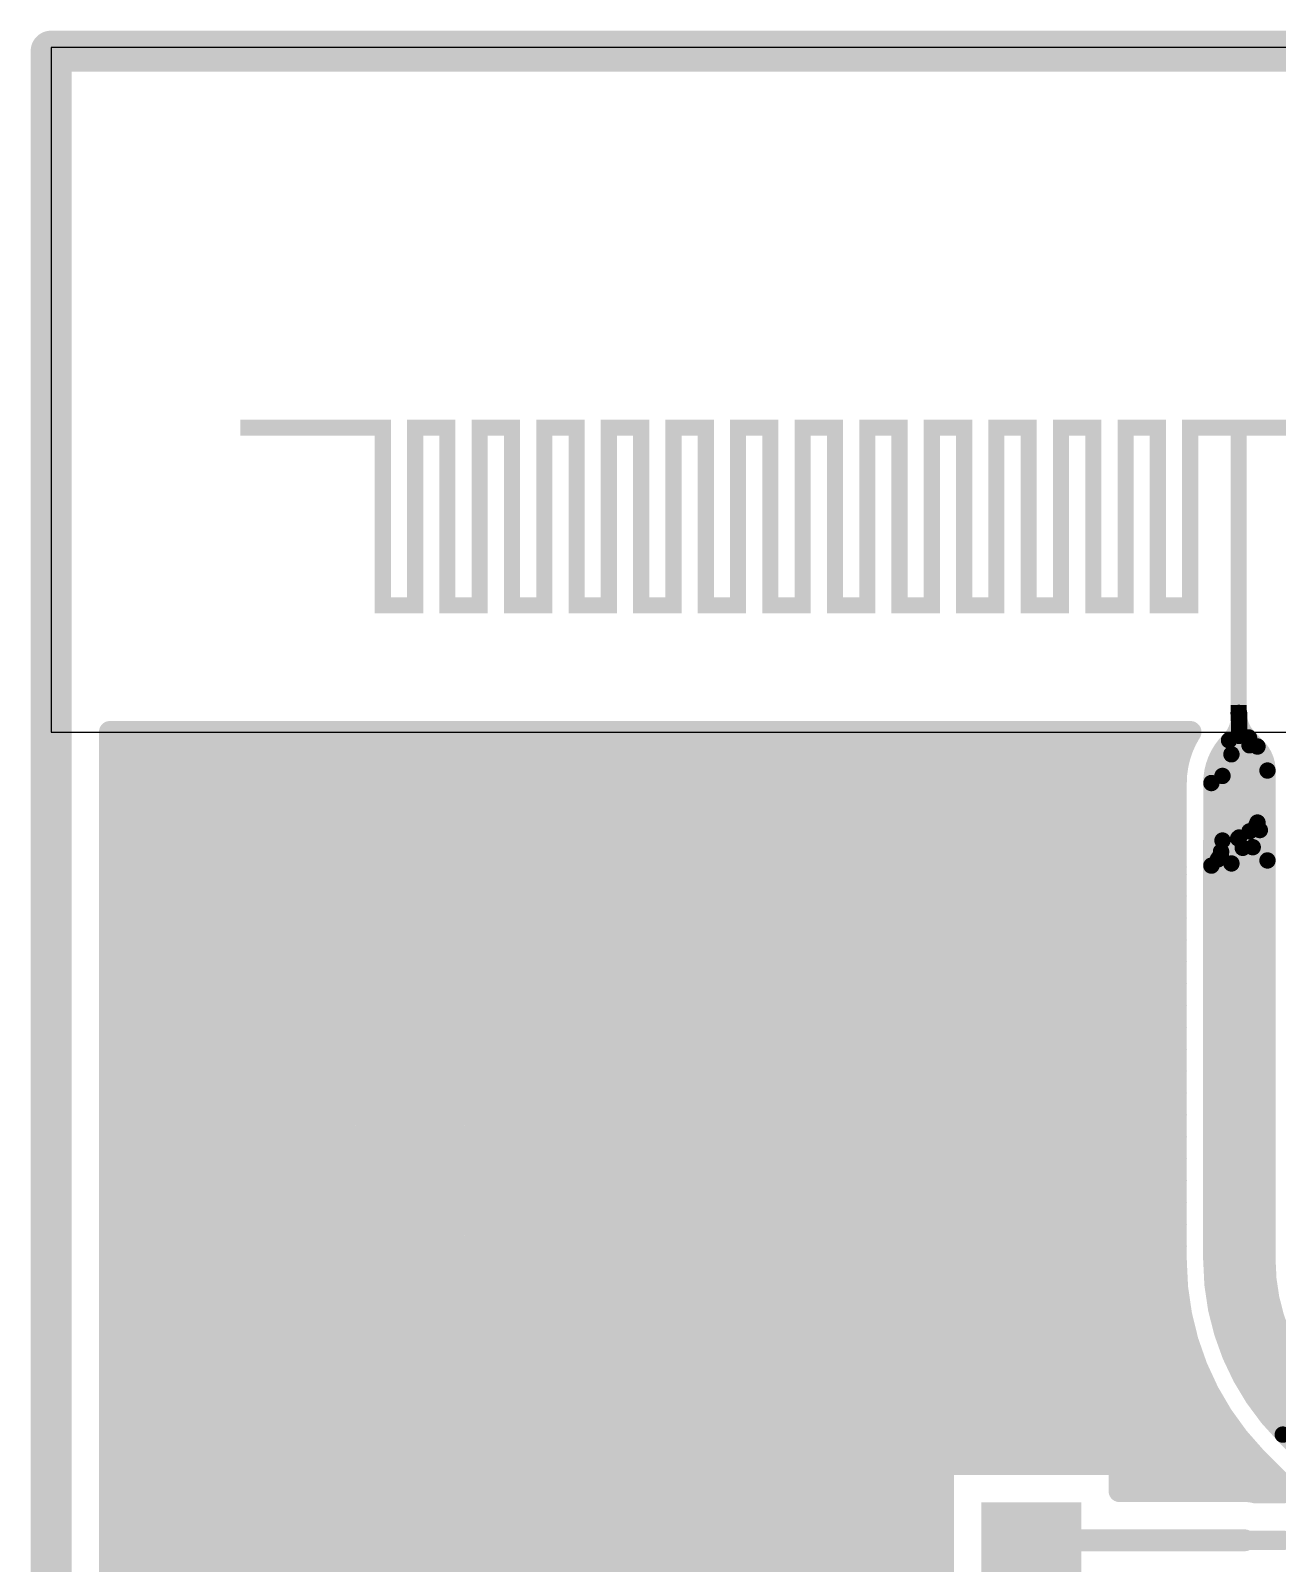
# Model space of a CAD drawing. Header units: inches. Extents: x 0 to 226, y 0 to 70.
# Drawn here: x 58.69 to 70.27, y 10.78 to 25.02 of the extents above; entities that cross this region are included whole.
import ezdxf

# ---------------------------------------------------------------- set-up
doc = ezdxf.new("R2010")
doc.units = ezdxf.units.IN
for name, color, linetype in [('Keep-Out Layer', 6, 'Continuous'), ('Multi-Layer', 9, 'Continuous'), ('Top Layer', 1, 'Continuous')]:
    doc.layers.add(name, color=color, linetype=linetype)

msp = doc.modelspace()

# ---------------------------------------------------------------- hatches: boundary and pattern name
at = {"layer": 'Top Layer'}
for points in [[(62.037, 21.408), (60.637, 21.408), (60.637, 21.258), (62.037, 21.258)], [(62.037, 21.408), (61.887, 21.408), (61.887, 19.608), (62.037, 19.608)], [(62.337, 21.408), (62.187, 21.408), (62.187, 19.608), (62.337, 19.608)], [(62.637, 21.408), (62.187, 21.408), (62.187, 21.258), (62.637, 21.258)], [(62.637, 21.408), (62.487, 21.408), (62.487, 19.608), (62.637, 19.608)], [(62.937, 21.408), (62.787, 21.408), (62.787, 19.608), (62.937, 19.608)], [(63.237, 21.408), (62.787, 21.408), (62.787, 21.258), (63.237, 21.258)], [(63.237, 21.408), (63.087, 21.408), (63.087, 19.608), (63.237, 19.608)], [(63.537, 21.408), (63.387, 21.408), (63.387, 19.608), (63.537, 19.608)], [(63.837, 21.408), (63.387, 21.408), (63.387, 21.258), (63.837, 21.258)], [(63.837, 21.408), (63.687, 21.408), (63.687, 19.608), (63.837, 19.608)], [(64.137, 21.408), (63.987, 21.408), (63.987, 19.608), (64.137, 19.608)], [(64.437, 21.408), (63.987, 21.408), (63.987, 21.258), (64.437, 21.258)], [(64.437, 21.408), (64.287, 21.408), (64.287, 19.608), (64.437, 19.608)], [(64.737, 21.408), (64.587, 21.408), (64.587, 19.608), (64.737, 19.608)], [(65.037, 21.408), (64.587, 21.408), (64.587, 21.258), (65.037, 21.258)], [(65.037, 21.408), (64.887, 21.408), (64.887, 19.608), (65.037, 19.608)], [(65.337, 21.408), (65.187, 21.408), (65.187, 19.608), (65.337, 19.608)], [(65.637, 21.408), (65.187, 21.408), (65.187, 21.258), (65.637, 21.258)], [(65.637, 21.408), (65.487, 21.408), (65.487, 19.608), (65.637, 19.608)], [(65.937, 21.408), (65.787, 21.408), (65.787, 19.608), (65.937, 19.608)], [(66.237, 21.408), (65.787, 21.408), (65.787, 21.258), (66.237, 21.258)], [(66.237, 21.408), (66.087, 21.408), (66.087, 19.608), (66.237, 19.608)], [(66.537, 21.408), (66.387, 21.408), (66.387, 19.608), (66.537, 19.608)], [(66.837, 21.408), (66.387, 21.408), (66.387, 21.258), (66.837, 21.258)], [(66.837, 21.408), (66.687, 21.408), (66.687, 19.608), (66.837, 19.608)], [(67.137, 21.408), (66.987, 21.408), (66.987, 19.608), (67.137, 19.608)], [(67.437, 21.408), (66.987, 21.408), (66.987, 21.258), (67.437, 21.258)], [(67.437, 21.408), (67.287, 21.408), (67.287, 19.608), (67.437, 19.608)], [(67.737, 21.408), (67.587, 21.408), (67.587, 19.608), (67.737, 19.608)], [(68.037, 21.408), (67.587, 21.408), (67.587, 21.258), (68.037, 21.258)], [(68.037, 21.408), (67.887, 21.408), (67.887, 19.608), (68.037, 19.608)], [(68.637, 21.408), (68.187, 21.408), (68.187, 21.258), (68.637, 21.258)], [(68.337, 21.408), (68.187, 21.408), (68.187, 19.608), (68.337, 19.608)], [(68.637, 21.408), (68.487, 21.408), (68.487, 19.608), (68.637, 19.608)], [(69.237, 21.408), (68.787, 21.408), (68.787, 21.258), (69.237, 21.258)], [(68.937, 21.408), (68.787, 21.408), (68.787, 19.608), (68.937, 19.608)], [(69.237, 21.408), (69.087, 21.408), (69.087, 19.608), (69.237, 19.608)], [(69.837, 21.408), (69.387, 21.408), (69.387, 21.258), (69.837, 21.258)], [(69.537, 21.408), (69.387, 21.408), (69.387, 19.608), (69.537, 19.608)], [(70.587, 21.258), (70.587, 21.408), (69.837, 21.408), (69.837, 21.258)], [(69.987, 21.408), (69.837, 21.408), (69.837, 18.608), (69.987, 18.608)], [(62.337, 19.758), (61.887, 19.758), (61.887, 19.608), (62.337, 19.608)], [(62.937, 19.758), (62.487, 19.758), (62.487, 19.608), (62.937, 19.608)], [(63.537, 19.758), (63.087, 19.758), (63.087, 19.608), (63.537, 19.608)], [(64.137, 19.758), (63.687, 19.758), (63.687, 19.608), (64.137, 19.608)], [(64.737, 19.758), (64.287, 19.758), (64.287, 19.608), (64.737, 19.608)], [(65.337, 19.758), (64.887, 19.758), (64.887, 19.608), (65.337, 19.608)], [(65.937, 19.758), (65.487, 19.758), (65.487, 19.608), (65.937, 19.608)], [(66.537, 19.758), (66.087, 19.758), (66.087, 19.608), (66.537, 19.608)], [(67.137, 19.758), (66.687, 19.758), (66.687, 19.608), (67.137, 19.608)], [(67.737, 19.758), (67.287, 19.758), (67.287, 19.608), (67.737, 19.608)], [(68.337, 19.758), (67.887, 19.758), (67.887, 19.608), (68.337, 19.608)], [(68.937, 19.758), (68.487, 19.758), (68.487, 19.608), (68.937, 19.608)], [(69.537, 19.758), (69.087, 19.758), (69.087, 19.608), (69.537, 19.608)]]:
    msp.add_hatch(color=1, dxfattribs=at).paths.add_polyline_path(points)

# ---------------------------------------------------------------- linework, layer by layer
at = {"layer": 'Keep-Out Layer'}
for points in [[(58.881, 0, 0.381, 0.381, 0), (58.881, 24.83, 0.381, 0.381, 0)], [(58.881, 24.83, 0.381, 0.381, 0), (78.322, 24.83, 0.381, 0.381, 0)]]:
    msp.add_lwpolyline(points, format="xyseb", dxfattribs=at)
msp.add_lwpolyline([(58.786, 24.83, 0.191, 0.191, 1), (58.976, 24.83, 0.191, 0.191, 1)], format="xyseb", close=True, dxfattribs=at)
msp.add_lwpolyline([(58.786, 24.83, 0.191, 0.191, 1), (58.976, 24.83, 0.191, 0.191, 1)], format="xyseb", close=True, dxfattribs=at)
at = {"layer": 'Multi-Layer'}
for p, q in [((78.322, 24.864), (58.881, 24.864)), ((58.881, 24.864), (58.881, 18.506)), ((58.881, 18.506), (78.322, 18.506))]:
    msp.add_line(p, q, dxfattribs=at)
at = {"layer": 'Top Layer'}
for points in [[(69.916, 18.637, 0.152, 0.152, -0.185547), (69.823, 18.429, 0.152, 0.152, 0)], [(69.916, 18.637, 0.152, 0.152, -0.035985), (69.912, 18.683, 0.152, 0.152, 0)], [(69.916, 18.653, 0.152, 0.152, -0.012889), (69.916, 18.637, 0.152, 0.152, 0)], [(69.916, 18.634, 0.152, 0.152, -0.002203), (69.916, 18.637, 0.152, 0.152, 0)], [(69.916, 18.653, 0.152, 0.152, 0), (69.916, 18.683, 0.152, 0.152, 0)], [(69.916, 18.634, 0.152, 0.152, 0), (69.916, 18.653, 0.152, 0.152, 0)], [(69.916, 18.47, 0.152, 0.152, 0), (69.916, 18.634, 0.152, 0.152, 0)], [(70.007, 18.455, 0.152, 0.152, -0.15951), (69.916, 18.634, 0.152, 0.152, 0)], [(59.427, 18.506, 0.203, 0.203, 0), (69.465, 18.506, 0.203, 0.203, 0)], [(59.427, 0.546, 0.203, 0.203, 0), (59.427, 18.506, 0.203, 0.203, 0)], [(59.574, 0.546, 0.203, 0.203, 0), (59.574, 18.506, 0.203, 0.203, 0)], [(59.778, 0.546, 0.203, 0.203, 0), (59.778, 18.506, 0.203, 0.203, 0)], [(59.981, 0.546, 0.203, 0.203, 0), (59.981, 18.506, 0.203, 0.203, 0)], [(60.184, 0.546, 0.203, 0.203, 0), (60.184, 18.506, 0.203, 0.203, 0)], [(60.387, 0.546, 0.203, 0.203, 0), (60.387, 18.506, 0.203, 0.203, 0)], [(60.59, 0.546, 0.203, 0.203, 0), (60.59, 18.506, 0.203, 0.203, 0)], [(60.794, 0.546, 0.203, 0.203, 0), (60.794, 18.506, 0.203, 0.203, 0)], [(60.997, 0.546, 0.203, 0.203, 0), (60.997, 18.506, 0.203, 0.203, 0)], [(61.2, 0.546, 0.203, 0.203, 0), (61.2, 18.506, 0.203, 0.203, 0)], [(61.403, 0.546, 0.203, 0.203, 0), (61.403, 18.506, 0.203, 0.203, 0)], [(61.606, 0.546, 0.203, 0.203, 0), (61.606, 18.506, 0.203, 0.203, 0)], [(61.81, 0.546, 0.203, 0.203, 0), (61.81, 18.506, 0.203, 0.203, 0)], [(62.013, 0.546, 0.203, 0.203, 0), (62.013, 18.506, 0.203, 0.203, 0)], [(62.216, 0.546, 0.203, 0.203, 0), (62.216, 18.506, 0.203, 0.203, 0)], [(62.419, 0.546, 0.203, 0.203, 0), (62.419, 18.506, 0.203, 0.203, 0)], [(62.622, 0.546, 0.203, 0.203, 0), (62.622, 18.506, 0.203, 0.203, 0)], [(62.826, 0.546, 0.203, 0.203, 0), (62.826, 18.506, 0.203, 0.203, 0)], [(63.029, 0.546, 0.203, 0.203, 0), (63.029, 18.506, 0.203, 0.203, 0)], [(63.232, 0.546, 0.203, 0.203, 0), (63.232, 18.506, 0.203, 0.203, 0)], [(63.435, 0.546, 0.203, 0.203, 0), (63.435, 18.506, 0.203, 0.203, 0)], [(63.638, 0.546, 0.203, 0.203, 0), (63.638, 18.506, 0.203, 0.203, 0)], [(63.842, 0.546, 0.203, 0.203, 0), (63.842, 18.506, 0.203, 0.203, 0)], [(64.045, 0.546, 0.203, 0.203, 0), (64.045, 18.506, 0.203, 0.203, 0)], [(64.248, 0.546, 0.203, 0.203, 0), (64.248, 18.506, 0.203, 0.203, 0)], [(64.451, 0.546, 0.203, 0.203, 0), (64.451, 18.506, 0.203, 0.203, 0)], [(64.654, 0.546, 0.203, 0.203, 0), (64.654, 18.506, 0.203, 0.203, 0)], [(64.858, 0.546, 0.203, 0.203, 0), (64.858, 18.506, 0.203, 0.203, 0)], [(65.061, 0.546, 0.203, 0.203, 0), (65.061, 18.506, 0.203, 0.203, 0)], [(65.264, 4.898, 0.203, 0.203, 0), (65.264, 18.506, 0.203, 0.203, 0)], [(65.467, 4.898, 0.203, 0.203, 0), (65.467, 18.506, 0.203, 0.203, 0)], [(65.67, 5.156, 0.203, 0.203, 0), (65.67, 18.506, 0.203, 0.203, 0)], [(65.874, 5.397, 0.203, 0.203, 0), (65.874, 18.506, 0.203, 0.203, 0)], [(66.077, 5.6, 0.203, 0.203, 0), (66.077, 18.506, 0.203, 0.203, 0)], [(66.28, 5.803, 0.203, 0.203, 0), (66.28, 18.506, 0.203, 0.203, 0)], [(66.483, 6.006, 0.203, 0.203, 0), (66.483, 18.506, 0.203, 0.203, 0)], [(66.686, 6.21, 0.203, 0.203, 0), (66.686, 18.506, 0.203, 0.203, 0)], [(66.89, 6.413, 0.203, 0.203, 0), (66.89, 18.506, 0.203, 0.203, 0)], [(67.093, 6.616, 0.203, 0.203, 0), (67.093, 18.506, 0.203, 0.203, 0)], [(67.296, 11.706, 0.203, 0.203, 0), (67.296, 18.506, 0.203, 0.203, 0)], [(67.499, 11.706, 0.203, 0.203, 0), (67.499, 18.506, 0.203, 0.203, 0)], [(67.702, 11.706, 0.203, 0.203, 0), (67.702, 18.506, 0.203, 0.203, 0)], [(67.906, 11.706, 0.203, 0.203, 0), (67.906, 18.506, 0.203, 0.203, 0)], [(68.109, 11.706, 0.203, 0.203, 0), (68.109, 18.506, 0.203, 0.203, 0)], [(68.312, 11.706, 0.203, 0.203, 0), (68.312, 18.506, 0.203, 0.203, 0)], [(68.515, 11.706, 0.203, 0.203, 0), (68.515, 18.506, 0.203, 0.203, 0)], [(68.718, 11.706, 0.203, 0.203, 0), (68.718, 18.506, 0.203, 0.203, 0)], [(68.922, 11.455, 0.203, 0.203, 0), (68.922, 18.506, 0.203, 0.203, 0)], [(69.125, 11.455, 0.203, 0.203, 0), (69.125, 18.506, 0.203, 0.203, 0)], [(69.328, 11.455, 0.203, 0.203, 0), (69.328, 18.506, 0.203, 0.203, 0)], [(69.329, 18.032, 0.203, 0.203, -0.141265), (69.465, 18.506, 0.203, 0.203, 0)], [(69.845, 18.299, 0.152, 0.152, -0.198912), (69.916, 18.47, 0.152, 0.152, 0)], [(69.916, 17.526, 0.152, 0.152, 0), (69.916, 18.47, 0.152, 0.152, 0)], [(70.007, 18.455, 0.152, 0.152, -0.005395), (70.009, 18.452, 0.152, 0.152, 0)], [(70.009, 18.452, 0.152, 0.152, 0), (70.087, 18.371, 0.152, 0.152, 0)], [(59.427, 18.404, 0.203, 0.203, 0), (69.41, 18.404, 0.203, 0.203, 0)], [(69.659, 18.032, 0.152, 0.152, -0.198912), (69.823, 18.429, 0.152, 0.152, 0)], [(69.762, 18.098, 0.152, 0.152, -0.198912), (69.845, 18.299, 0.152, 0.152, 0)], [(69.845, 17.285, 0.152, 0.152, 0), (69.845, 18.299, 0.152, 0.152, 0)], [(70.013, 17.583, 0.152, 0.152, 0), (70.013, 18.383, 0.152, 0.152, 0)], [(70.087, 18.371, 0.152, 0.152, 0), (70.087, 18.371, 0.152, 0.152, 0)], [(70.087, 17.665, 0.152, 0.152, 0), (70.087, 18.371, 0.152, 0.152, 0)], [(70.087, 18.371, 0.152, 0.152, -0.198906), (70.18, 18.148, 0.152, 0.152, 0)], [(59.427, 18.201, 0.203, 0.203, 0), (69.345, 18.201, 0.203, 0.203, 0)], [(70.18, 17.313, 0.152, 0.152, 0), (70.18, 18.148, 0.152, 0.152, 0)], [(59.427, 17.998, 0.203, 0.203, 0), (69.329, 17.998, 0.203, 0.203, 0)], [(69.329, 17.265, 0.203, 0.203, 0), (69.329, 18.032, 0.203, 0.203, 0)], [(69.659, 17.265, 0.152, 0.152, 0), (69.659, 18.032, 0.152, 0.152, 0)], [(69.762, 17.498, 0.152, 0.152, 0), (69.762, 18.098, 0.152, 0.152, 0)], [(59.427, 17.794, 0.203, 0.203, 0), (69.329, 17.794, 0.203, 0.203, 0)], [(69.919, 13.599, 0.673, 0.673, 0), (69.919, 17.501, 0.673, 0.673, 0)], [(59.427, 17.591, 0.203, 0.203, 0), (69.329, 17.591, 0.203, 0.203, 0)], [(70.013, 17.583, 0.152, 0.152, -0.198912), (69.95, 17.43, 0.152, 0.152, 0)], [(70.109, 17.595, 0.152, 0.152, -0.198912), (70.043, 17.436, 0.152, 0.152, 0)], [(70.087, 17.665, 0.152, 0.152, -0.198912), (70.077, 17.64, 0.152, 0.152, 0)], [(69.908, 17.518, 0.152, 0.152, 0), (69.916, 17.526, 0.152, 0.152, 0)], [(59.427, 17.388, 0.203, 0.203, 0), (69.329, 17.388, 0.203, 0.203, 0)], [(69.749, 17.396, 0.152, 0.152, -0.198912), (69.719, 17.323, 0.152, 0.152, 0)], [(59.427, 17.185, 0.203, 0.203, 0), (69.329, 17.185, 0.203, 0.203, 0)], [(69.329, 13.599, 0.203, 0.203, 0), (69.329, 17.251, 0.203, 0.203, 0)], [(59.427, 16.982, 0.203, 0.203, 0), (69.329, 16.982, 0.203, 0.203, 0)], [(59.427, 16.778, 0.203, 0.203, 0), (69.329, 16.778, 0.203, 0.203, 0)], [(59.427, 16.575, 0.203, 0.203, 0), (69.329, 16.575, 0.203, 0.203, 0)], [(59.427, 16.372, 0.203, 0.203, 0), (69.329, 16.372, 0.203, 0.203, 0)], [(59.427, 16.169, 0.203, 0.203, 0), (69.329, 16.169, 0.203, 0.203, 0)], [(59.427, 15.966, 0.203, 0.203, 0), (69.329, 15.966, 0.203, 0.203, 0)], [(59.427, 15.762, 0.203, 0.203, 0), (69.329, 15.762, 0.203, 0.203, 0)], [(59.427, 15.559, 0.203, 0.203, 0), (69.329, 15.559, 0.203, 0.203, 0)], [(59.427, 15.356, 0.203, 0.203, 0), (69.329, 15.356, 0.203, 0.203, 0)], [(59.427, 15.153, 0.203, 0.203, 0), (69.329, 15.153, 0.203, 0.203, 0)], [(59.427, 14.95, 0.203, 0.203, 0), (69.329, 14.95, 0.203, 0.203, 0)], [(59.427, 14.746, 0.203, 0.203, 0), (69.329, 14.746, 0.203, 0.203, 0)], [(59.427, 14.543, 0.203, 0.203, 0), (69.329, 14.543, 0.203, 0.203, 0)], [(59.427, 14.34, 0.203, 0.203, 0), (69.329, 14.34, 0.203, 0.203, 0)], [(59.427, 14.137, 0.203, 0.203, 0), (69.329, 14.137, 0.203, 0.203, 0)], [(59.427, 13.934, 0.203, 0.203, 0), (69.329, 13.934, 0.203, 0.203, 0)], [(59.427, 13.73, 0.203, 0.203, 0), (69.329, 13.73, 0.203, 0.203, 0)], [(70.52, 12.151, 0.673, 0.673, -0.198912), (69.919, 13.599, 0.673, 0.673, 0)], [(70.075, 11.761, 0.203, 0.203, -0.1951), (69.329, 13.599, 0.203, 0.203, 0)], [(59.427, 13.527, 0.203, 0.203, 0), (69.33, 13.527, 0.203, 0.203, 0)], [(59.427, 13.324, 0.203, 0.203, 0), (69.343, 13.324, 0.203, 0.203, 0)], [(59.427, 13.121, 0.203, 0.203, 0), (69.373, 13.121, 0.203, 0.203, 0)], [(59.427, 12.918, 0.203, 0.203, 0), (69.419, 12.918, 0.203, 0.203, 0)], [(59.427, 12.714, 0.203, 0.203, 0), (69.482, 12.714, 0.203, 0.203, 0)], [(69.531, 11.455, 0.203, 0.203, 0), (69.531, 12.586, 0.203, 0.203, 0)], [(59.427, 12.511, 0.203, 0.203, 0), (69.564, 12.511, 0.203, 0.203, 0)], [(59.427, 12.308, 0.203, 0.203, 0), (69.666, 12.308, 0.203, 0.203, 0)], [(69.734, 11.455, 0.203, 0.203, 0), (69.734, 12.194, 0.203, 0.203, 0)], [(59.427, 12.105, 0.203, 0.203, 0), (69.793, 12.105, 0.203, 0.203, 0)], [(59.427, 11.902, 0.203, 0.203, 0), (69.947, 11.902, 0.203, 0.203, 0)], [(69.938, 11.455, 0.203, 0.203, 0), (69.938, 11.913, 0.203, 0.203, 0)], [(70.322, 11.98, 0.152, 0.152, 0), (70.798, 11.504, 0.152, 0.152, 0)], [(70.088, 11.747, 0.203, 0.203, 0), (70.397, 11.438, 0.203, 0.203, 0)], [(59.427, 11.698, 0.203, 0.203, 0), (67.165, 11.698, 0.203, 0.203, 0)], [(67.165, 11.706, 0.203, 0.203, 0), (68.806, 11.706, 0.203, 0.203, 0)], [(67.165, 10.015, 0.203, 0.203, 0), (67.165, 11.706, 0.203, 0.203, 0)], [(68.806, 11.455, 0.203, 0.203, 0), (68.806, 11.706, 0.203, 0.203, 0)], [(68.806, 11.698, 0.203, 0.203, 0), (70.136, 11.698, 0.203, 0.203, 0)], [(70.141, 11.443, 0.203, 0.203, 0), (70.141, 11.694, 0.203, 0.203, 0)], [(59.427, 11.495, 0.203, 0.203, 0), (67.165, 11.495, 0.203, 0.203, 0)], [(68.806, 11.495, 0.203, 0.203, 0), (70.339, 11.495, 0.203, 0.203, 0)], [(68.806, 11.455, 0.203, 0.203, 0), (69.968, 11.455, 0.203, 0.203, 0)], [(69.968, 11.455, 0.203, 0.203, -0.056496), (70.07, 11.443, 0.203, 0.203, 0)], [(70.07, 11.443, 0.203, 0.203, 0), (70.328, 11.443, 0.203, 0.203, 0)], [(59.427, 11.292, 0.203, 0.203, 0), (67.165, 11.292, 0.203, 0.203, 0)], [(59.427, 11.089, 0.203, 0.203, 0), (67.165, 11.089, 0.203, 0.203, 0)], [(67.986, 8.94, 0.508, 0.508, 0), (67.986, 10.86, 0.508, 0.508, 0)], [(59.427, 10.886, 0.203, 0.203, 0), (67.165, 10.886, 0.203, 0.203, 0)], [(67.943, 10.965, 0.203, 0.203, 0), (67.975, 10.998, 0.203, 0.203, 0)], [(67.975, 10.998, 0.203, 0.203, 0), (69.968, 10.998, 0.203, 0.203, 0)], [(70.328, 10.998, 0.18, 0.18, 0), (69.608, 10.998, 0.18, 0.18, 0)], [(59.427, 10.682, 0.203, 0.203, 0), (67.165, 10.682, 0.203, 0.203, 0)]]:
    msp.add_lwpolyline(points, format="xyseb", dxfattribs=at)
for points in [[(69.874, 18.683, 0.0762, 0.0762, 1), (69.95, 18.683, 0.0762, 0.0762, 1)], [(69.877, 18.637, 0.0762, 0.0762, 1), (69.954, 18.637, 0.0762, 0.0762, 1)], [(69.877, 18.637, 0.0762, 0.0762, 1), (69.954, 18.637, 0.0762, 0.0762, 1)], [(69.877, 18.637, 0.0762, 0.0762, 1), (69.954, 18.637, 0.0762, 0.0762, 1)], [(69.877, 18.637, 0.0762, 0.0762, 1), (69.954, 18.637, 0.0762, 0.0762, 1)], [(69.878, 18.683, 0.0762, 0.0762, 1), (69.954, 18.683, 0.0762, 0.0762, 1)], [(69.878, 18.653, 0.0762, 0.0762, 1), (69.954, 18.653, 0.0762, 0.0762, 1)], [(69.878, 18.653, 0.0762, 0.0762, 1), (69.954, 18.653, 0.0762, 0.0762, 1)], [(69.878, 18.653, 0.0762, 0.0762, 1), (69.954, 18.653, 0.0762, 0.0762, 1)], [(69.878, 18.634, 0.0762, 0.0762, 1), (69.954, 18.634, 0.0762, 0.0762, 1)], [(69.878, 18.634, 0.0762, 0.0762, 1), (69.954, 18.634, 0.0762, 0.0762, 1)], [(69.878, 18.634, 0.0762, 0.0762, 1), (69.954, 18.634, 0.0762, 0.0762, 1)], [(69.878, 18.634, 0.0762, 0.0762, 1), (69.954, 18.634, 0.0762, 0.0762, 1)], [(59.376, 18.506, 0.102, 0.102, 1), (59.478, 18.506, 0.102, 0.102, 1)], [(59.376, 18.506, 0.102, 0.102, 1), (59.478, 18.506, 0.102, 0.102, 1)], [(59.563, 18.283, 0.305, 0.305, 1), (59.868, 18.283, 0.305, 0.305, 1)], [(59.524, 18.506, 0.102, 0.102, 1), (59.625, 18.506, 0.102, 0.102, 1)], [(59.727, 18.506, 0.102, 0.102, 1), (59.828, 18.506, 0.102, 0.102, 1)], [(59.93, 18.506, 0.102, 0.102, 1), (60.032, 18.506, 0.102, 0.102, 1)], [(60.133, 18.506, 0.102, 0.102, 1), (60.235, 18.506, 0.102, 0.102, 1)], [(60.414, 18.283, 0.305, 0.305, 1), (60.719, 18.283, 0.305, 0.305, 1)], [(60.336, 18.506, 0.102, 0.102, 1), (60.438, 18.506, 0.102, 0.102, 1)], [(60.54, 18.506, 0.102, 0.102, 1), (60.641, 18.506, 0.102, 0.102, 1)], [(60.743, 18.506, 0.102, 0.102, 1), (60.844, 18.506, 0.102, 0.102, 1)], [(60.946, 18.506, 0.102, 0.102, 1), (61.048, 18.506, 0.102, 0.102, 1)], [(61.149, 18.506, 0.102, 0.102, 1), (61.251, 18.506, 0.102, 0.102, 1)], [(61.265, 18.283, 0.305, 0.305, 1), (61.57, 18.283, 0.305, 0.305, 1)], [(61.352, 18.506, 0.102, 0.102, 1), (61.454, 18.506, 0.102, 0.102, 1)], [(61.556, 18.506, 0.102, 0.102, 1), (61.657, 18.506, 0.102, 0.102, 1)], [(61.759, 18.506, 0.102, 0.102, 1), (61.86, 18.506, 0.102, 0.102, 1)], [(61.962, 18.506, 0.102, 0.102, 1), (62.064, 18.506, 0.102, 0.102, 1)], [(62.116, 18.283, 0.305, 0.305, 1), (62.421, 18.283, 0.305, 0.305, 1)], [(62.165, 18.506, 0.102, 0.102, 1), (62.267, 18.506, 0.102, 0.102, 1)], [(62.368, 18.506, 0.102, 0.102, 1), (62.47, 18.506, 0.102, 0.102, 1)], [(62.572, 18.506, 0.102, 0.102, 1), (62.673, 18.506, 0.102, 0.102, 1)], [(62.775, 18.506, 0.102, 0.102, 1), (62.876, 18.506, 0.102, 0.102, 1)], [(62.953, 18.271, 0.305, 0.305, 1), (63.258, 18.271, 0.305, 0.305, 1)], [(62.978, 18.506, 0.102, 0.102, 1), (63.08, 18.506, 0.102, 0.102, 1)], [(63.181, 18.506, 0.102, 0.102, 1), (63.283, 18.506, 0.102, 0.102, 1)], [(63.384, 18.506, 0.102, 0.102, 1), (63.486, 18.506, 0.102, 0.102, 1)], [(63.588, 18.506, 0.102, 0.102, 1), (63.689, 18.506, 0.102, 0.102, 1)], [(63.804, 18.271, 0.305, 0.305, 1), (64.109, 18.271, 0.305, 0.305, 1)], [(63.791, 18.506, 0.102, 0.102, 1), (63.892, 18.506, 0.102, 0.102, 1)], [(63.994, 18.506, 0.102, 0.102, 1), (64.096, 18.506, 0.102, 0.102, 1)], [(64.197, 18.506, 0.102, 0.102, 1), (64.299, 18.506, 0.102, 0.102, 1)], [(64.4, 18.506, 0.102, 0.102, 1), (64.502, 18.506, 0.102, 0.102, 1)], [(64.655, 18.271, 0.305, 0.305, 1), (64.96, 18.271, 0.305, 0.305, 1)], [(64.604, 18.506, 0.102, 0.102, 1), (64.705, 18.506, 0.102, 0.102, 1)], [(64.807, 18.506, 0.102, 0.102, 1), (64.908, 18.506, 0.102, 0.102, 1)], [(65.01, 18.506, 0.102, 0.102, 1), (65.112, 18.506, 0.102, 0.102, 1)], [(65.213, 18.506, 0.102, 0.102, 1), (65.315, 18.506, 0.102, 0.102, 1)], [(65.506, 18.271, 0.305, 0.305, 1), (65.811, 18.271, 0.305, 0.305, 1)], [(65.416, 18.506, 0.102, 0.102, 1), (65.518, 18.506, 0.102, 0.102, 1)], [(65.62, 18.506, 0.102, 0.102, 1), (65.721, 18.506, 0.102, 0.102, 1)], [(65.823, 18.506, 0.102, 0.102, 1), (65.924, 18.506, 0.102, 0.102, 1)], [(66.026, 18.506, 0.102, 0.102, 1), (66.128, 18.506, 0.102, 0.102, 1)], [(66.229, 18.506, 0.102, 0.102, 1), (66.331, 18.506, 0.102, 0.102, 1)], [(66.357, 18.271, 0.305, 0.305, 1), (66.661, 18.271, 0.305, 0.305, 1)], [(66.432, 18.506, 0.102, 0.102, 1), (66.534, 18.506, 0.102, 0.102, 1)], [(66.636, 18.506, 0.102, 0.102, 1), (66.737, 18.506, 0.102, 0.102, 1)], [(66.839, 18.506, 0.102, 0.102, 1), (66.94, 18.506, 0.102, 0.102, 1)], [(67.042, 18.506, 0.102, 0.102, 1), (67.144, 18.506, 0.102, 0.102, 1)], [(67.208, 18.271, 0.305, 0.305, 1), (67.512, 18.271, 0.305, 0.305, 1)], [(67.245, 18.506, 0.102, 0.102, 1), (67.347, 18.506, 0.102, 0.102, 1)], [(67.448, 18.506, 0.102, 0.102, 1), (67.55, 18.506, 0.102, 0.102, 1)], [(67.652, 18.506, 0.102, 0.102, 1), (67.753, 18.506, 0.102, 0.102, 1)], [(67.855, 18.506, 0.102, 0.102, 1), (67.956, 18.506, 0.102, 0.102, 1)], [(68.059, 18.271, 0.305, 0.305, 1), (68.363, 18.271, 0.305, 0.305, 1)], [(68.058, 18.506, 0.102, 0.102, 1), (68.16, 18.506, 0.102, 0.102, 1)], [(68.261, 18.506, 0.102, 0.102, 1), (68.363, 18.506, 0.102, 0.102, 1)], [(68.464, 18.506, 0.102, 0.102, 1), (68.566, 18.506, 0.102, 0.102, 1)], [(68.668, 18.506, 0.102, 0.102, 1), (68.769, 18.506, 0.102, 0.102, 1)], [(68.895, 18.26, 0.305, 0.305, 1), (69.2, 18.26, 0.305, 0.305, 1)], [(68.871, 18.506, 0.102, 0.102, 1), (68.972, 18.506, 0.102, 0.102, 1)], [(69.074, 18.506, 0.102, 0.102, 1), (69.176, 18.506, 0.102, 0.102, 1)], [(69.277, 18.506, 0.102, 0.102, 1), (69.379, 18.506, 0.102, 0.102, 1)], [(69.415, 18.506, 0.102, 0.102, 1), (69.516, 18.506, 0.102, 0.102, 1)], [(69.415, 18.506, 0.102, 0.102, 1), (69.516, 18.506, 0.102, 0.102, 1)], [(69.878, 18.47, 0.0762, 0.0762, 1), (69.954, 18.47, 0.0762, 0.0762, 1)], [(69.878, 18.47, 0.0762, 0.0762, 1), (69.954, 18.47, 0.0762, 0.0762, 1)], [(69.878, 18.47, 0.0762, 0.0762, 1), (69.954, 18.47, 0.0762, 0.0762, 1)], [(69.969, 18.455, 0.0762, 0.0762, 1), (70.045, 18.455, 0.0762, 0.0762, 1)], [(69.969, 18.455, 0.0762, 0.0762, 1), (70.045, 18.455, 0.0762, 0.0762, 1)], [(69.971, 18.452, 0.0762, 0.0762, 1), (70.047, 18.452, 0.0762, 0.0762, 1)], [(69.971, 18.452, 0.0762, 0.0762, 1), (70.047, 18.452, 0.0762, 0.0762, 1)], [(59.376, 18.404, 0.102, 0.102, 1), (59.478, 18.404, 0.102, 0.102, 1)], [(69.359, 18.404, 0.102, 0.102, 1), (69.461, 18.404, 0.102, 0.102, 1)], [(69.785, 18.429, 0.0762, 0.0762, 1), (69.861, 18.429, 0.0762, 0.0762, 1)], [(69.785, 18.429, 0.0762, 0.0762, 1), (69.861, 18.429, 0.0762, 0.0762, 1)], [(69.807, 18.299, 0.0762, 0.0762, 1), (69.883, 18.299, 0.0762, 0.0762, 1)], [(69.807, 18.299, 0.0762, 0.0762, 1), (69.883, 18.299, 0.0762, 0.0762, 1)], [(69.807, 18.299, 0.0762, 0.0762, 1), (69.883, 18.299, 0.0762, 0.0762, 1)], [(69.975, 18.383, 0.0762, 0.0762, 1), (70.051, 18.383, 0.0762, 0.0762, 1)], [(70.049, 18.371, 0.0762, 0.0762, 1), (70.125, 18.371, 0.0762, 0.0762, 1)], [(70.049, 18.371, 0.0762, 0.0762, 1), (70.125, 18.371, 0.0762, 0.0762, 1)], [(70.049, 18.371, 0.0762, 0.0762, 1), (70.125, 18.371, 0.0762, 0.0762, 1)], [(70.049, 18.371, 0.0762, 0.0762, 1), (70.125, 18.371, 0.0762, 0.0762, 1)], [(70.049, 18.371, 0.0762, 0.0762, 1), (70.125, 18.371, 0.0762, 0.0762, 1)], [(59.376, 18.201, 0.102, 0.102, 1), (59.478, 18.201, 0.102, 0.102, 1)], [(69.294, 18.201, 0.102, 0.102, 1), (69.396, 18.201, 0.102, 0.102, 1)], [(70.142, 18.148, 0.0762, 0.0762, 1), (70.218, 18.148, 0.0762, 0.0762, 1)], [(70.142, 18.148, 0.0762, 0.0762, 1), (70.218, 18.148, 0.0762, 0.0762, 1)], [(59.376, 17.998, 0.102, 0.102, 1), (59.478, 17.998, 0.102, 0.102, 1)], [(69.278, 18.032, 0.102, 0.102, 1), (69.379, 18.032, 0.102, 0.102, 1)], [(69.278, 18.032, 0.102, 0.102, 1), (69.379, 18.032, 0.102, 0.102, 1)], [(69.278, 17.998, 0.102, 0.102, 1), (69.379, 17.998, 0.102, 0.102, 1)], [(69.621, 18.032, 0.0762, 0.0762, 1), (69.697, 18.032, 0.0762, 0.0762, 1)], [(69.621, 18.032, 0.0762, 0.0762, 1), (69.697, 18.032, 0.0762, 0.0762, 1)], [(69.724, 18.098, 0.0762, 0.0762, 1), (69.8, 18.098, 0.0762, 0.0762, 1)], [(69.724, 18.098, 0.0762, 0.0762, 1), (69.8, 18.098, 0.0762, 0.0762, 1)], [(59.376, 17.794, 0.102, 0.102, 1), (59.478, 17.794, 0.102, 0.102, 1)], [(69.278, 17.794, 0.102, 0.102, 1), (69.379, 17.794, 0.102, 0.102, 1)], [(69.751, 17.501, 0.337, 0.337, 1), (70.088, 17.501, 0.337, 0.337, 1)], [(59.376, 17.591, 0.102, 0.102, 1), (59.478, 17.591, 0.102, 0.102, 1)], [(61.562, 17.326, 0.356, 0.356, 1), (61.917, 17.326, 0.356, 0.356, 1)], [(68.851, 17.424, 0.305, 0.305, 1), (69.156, 17.424, 0.305, 0.305, 1)], [(69.278, 17.591, 0.102, 0.102, 1), (69.379, 17.591, 0.102, 0.102, 1)], [(69.975, 17.583, 0.0762, 0.0762, 1), (70.051, 17.583, 0.0762, 0.0762, 1)], [(69.975, 17.583, 0.0762, 0.0762, 1), (70.051, 17.583, 0.0762, 0.0762, 1)], [(70.039, 17.64, 0.0762, 0.0762, 1), (70.115, 17.64, 0.0762, 0.0762, 1)], [(70.049, 17.665, 0.0762, 0.0762, 1), (70.125, 17.665, 0.0762, 0.0762, 1)], [(70.049, 17.665, 0.0762, 0.0762, 1), (70.125, 17.665, 0.0762, 0.0762, 1)], [(70.071, 17.595, 0.0762, 0.0762, 1), (70.147, 17.595, 0.0762, 0.0762, 1)], [(69.724, 17.498, 0.0762, 0.0762, 1), (69.8, 17.498, 0.0762, 0.0762, 1)], [(69.87, 17.518, 0.0762, 0.0762, 1), (69.947, 17.518, 0.0762, 0.0762, 1)], [(69.878, 17.526, 0.0762, 0.0762, 1), (69.954, 17.526, 0.0762, 0.0762, 1)], [(69.878, 17.526, 0.0762, 0.0762, 1), (69.954, 17.526, 0.0762, 0.0762, 1)], [(70.005, 17.436, 0.0762, 0.0762, 1), (70.081, 17.436, 0.0762, 0.0762, 1)], [(59.376, 17.388, 0.102, 0.102, 1), (59.478, 17.388, 0.102, 0.102, 1)], [(59.702, 17.189, 0.305, 0.305, 1), (60.007, 17.189, 0.305, 0.305, 1)], [(63.472, 17.13, 0.305, 0.305, 1), (63.776, 17.13, 0.305, 0.305, 1)], [(64.949, 17.101, 0.305, 0.305, 1), (65.254, 17.101, 0.305, 0.305, 1)], [(69.278, 17.388, 0.102, 0.102, 1), (69.379, 17.388, 0.102, 0.102, 1)], [(69.681, 17.323, 0.0762, 0.0762, 1), (69.757, 17.323, 0.0762, 0.0762, 1)], [(69.711, 17.396, 0.0762, 0.0762, 1), (69.787, 17.396, 0.0762, 0.0762, 1)], [(69.912, 17.43, 0.0762, 0.0762, 1), (69.988, 17.43, 0.0762, 0.0762, 1)], [(70.142, 17.313, 0.0762, 0.0762, 1), (70.218, 17.313, 0.0762, 0.0762, 1)], [(59.376, 17.185, 0.102, 0.102, 1), (59.478, 17.185, 0.102, 0.102, 1)], [(60.507, 16.973, 0.305, 0.305, 1), (60.812, 16.973, 0.305, 0.305, 1)], [(66.918, 16.976, 0.305, 0.305, 1), (67.223, 16.976, 0.305, 0.305, 1)], [(68.026, 16.993, 0.305, 0.305, 1), (68.331, 16.993, 0.305, 0.305, 1)], [(69.278, 17.265, 0.102, 0.102, 1), (69.379, 17.265, 0.102, 0.102, 1)], [(69.278, 17.251, 0.102, 0.102, 1), (69.38, 17.251, 0.102, 0.102, 1)], [(69.278, 17.185, 0.102, 0.102, 1), (69.38, 17.185, 0.102, 0.102, 1)], [(69.621, 17.265, 0.0762, 0.0762, 1), (69.697, 17.265, 0.0762, 0.0762, 1)], [(69.807, 17.285, 0.0762, 0.0762, 1), (69.883, 17.285, 0.0762, 0.0762, 1)], [(59.376, 16.982, 0.102, 0.102, 1), (59.478, 16.982, 0.102, 0.102, 1)], [(62.313, 16.659, 0.305, 0.305, 1), (62.618, 16.659, 0.305, 0.305, 1)], [(69.278, 16.982, 0.102, 0.102, 1), (69.38, 16.982, 0.102, 0.102, 1)], [(59.376, 16.778, 0.102, 0.102, 1), (59.478, 16.778, 0.102, 0.102, 1)], [(65.645, 16.542, 0.356, 0.356, 1), (66, 16.542, 0.356, 0.356, 1)], [(68.895, 16.518, 0.305, 0.305, 1), (69.2, 16.518, 0.305, 0.305, 1)], [(69.278, 16.778, 0.102, 0.102, 1), (69.38, 16.778, 0.102, 0.102, 1)], [(59.376, 16.575, 0.102, 0.102, 1), (59.478, 16.575, 0.102, 0.102, 1)], [(69.278, 16.575, 0.102, 0.102, 1), (69.38, 16.575, 0.102, 0.102, 1)], [(59.376, 16.372, 0.102, 0.102, 1), (59.478, 16.372, 0.102, 0.102, 1)], [(69.278, 16.372, 0.102, 0.102, 1), (69.38, 16.372, 0.102, 0.102, 1)], [(59.376, 16.169, 0.102, 0.102, 1), (59.478, 16.169, 0.102, 0.102, 1)], [(69.278, 16.169, 0.102, 0.102, 1), (69.38, 16.169, 0.102, 0.102, 1)], [(59.376, 15.966, 0.102, 0.102, 1), (59.478, 15.966, 0.102, 0.102, 1)], [(66.554, 15.776, 0.305, 0.305, 1), (66.859, 15.776, 0.305, 0.305, 1)], [(68.895, 15.716, 0.305, 0.305, 1), (69.2, 15.716, 0.305, 0.305, 1)], [(69.278, 15.966, 0.102, 0.102, 1), (69.38, 15.966, 0.102, 0.102, 1)], [(59.376, 15.762, 0.102, 0.102, 1), (59.478, 15.762, 0.102, 0.102, 1)], [(64.119, 15.619, 0.305, 0.305, 1), (64.424, 15.619, 0.305, 0.305, 1)], [(69.278, 15.762, 0.102, 0.102, 1), (69.38, 15.762, 0.102, 0.102, 1)], [(59.376, 15.559, 0.102, 0.102, 1), (59.478, 15.559, 0.102, 0.102, 1)], [(60.782, 15.363, 0.305, 0.305, 1), (61.087, 15.363, 0.305, 0.305, 1)], [(69.278, 15.559, 0.102, 0.102, 1), (69.38, 15.559, 0.102, 0.102, 1)], [(59.376, 15.356, 0.102, 0.102, 1), (59.478, 15.356, 0.102, 0.102, 1)], [(61.921, 15.167, 0.305, 0.305, 1), (62.225, 15.167, 0.305, 0.305, 1)], [(69.278, 15.356, 0.102, 0.102, 1), (69.38, 15.356, 0.102, 0.102, 1)], [(59.376, 15.153, 0.102, 0.102, 1), (59.478, 15.153, 0.102, 0.102, 1)], [(67.437, 15.03, 0.305, 0.305, 1), (67.742, 15.03, 0.305, 0.305, 1)], [(69.278, 15.153, 0.102, 0.102, 1), (69.38, 15.153, 0.102, 0.102, 1)], [(68.895, 14.915, 0.305, 0.305, 1), (69.2, 14.915, 0.305, 0.305, 1)], [(59.376, 14.95, 0.102, 0.102, 1), (59.478, 14.95, 0.102, 0.102, 1)], [(69.278, 14.95, 0.102, 0.102, 1), (69.38, 14.95, 0.102, 0.102, 1)], [(59.376, 14.746, 0.102, 0.102, 1), (59.478, 14.746, 0.102, 0.102, 1)], [(69.278, 14.746, 0.102, 0.102, 1), (69.38, 14.746, 0.102, 0.102, 1)], [(65.533, 14.382, 0.305, 0.305, 1), (65.838, 14.382, 0.305, 0.305, 1)], [(59.376, 14.543, 0.102, 0.102, 1), (59.478, 14.543, 0.102, 0.102, 1)], [(63.059, 14.283, 0.305, 0.305, 1), (63.364, 14.283, 0.305, 0.305, 1)], [(69.278, 14.543, 0.102, 0.102, 1), (69.38, 14.543, 0.102, 0.102, 1)], [(59.376, 14.34, 0.102, 0.102, 1), (59.478, 14.34, 0.102, 0.102, 1)], [(68.895, 14.113, 0.305, 0.305, 1), (69.2, 14.113, 0.305, 0.305, 1)], [(69.278, 14.34, 0.102, 0.102, 1), (69.38, 14.34, 0.102, 0.102, 1)], [(59.376, 14.137, 0.102, 0.102, 1), (59.478, 14.137, 0.102, 0.102, 1)], [(59.902, 13.989, 0.305, 0.305, 1), (60.207, 13.989, 0.305, 0.305, 1)], [(69.278, 14.137, 0.102, 0.102, 1), (69.38, 14.137, 0.102, 0.102, 1)], [(66.636, 13.879, 0.356, 0.356, 1), (66.992, 13.879, 0.356, 0.356, 1)], [(59.376, 13.934, 0.102, 0.102, 1), (59.478, 13.934, 0.102, 0.102, 1)], [(67.712, 13.773, 0.305, 0.305, 1), (68.017, 13.773, 0.305, 0.305, 1)], [(69.278, 13.934, 0.102, 0.102, 1), (69.38, 13.934, 0.102, 0.102, 1)], [(59.376, 13.73, 0.102, 0.102, 1), (59.478, 13.73, 0.102, 0.102, 1)], [(61.43, 13.636, 0.305, 0.305, 1), (61.735, 13.636, 0.305, 0.305, 1)], [(69.278, 13.73, 0.102, 0.102, 1), (69.38, 13.73, 0.102, 0.102, 1)], [(69.751, 13.599, 0.337, 0.337, 1), (70.088, 13.599, 0.337, 0.337, 1)], [(69.751, 13.599, 0.337, 0.337, 1), (70.088, 13.599, 0.337, 0.337, 1)], [(69.278, 13.599, 0.102, 0.102, 1), (69.38, 13.599, 0.102, 0.102, 1)], [(69.278, 13.599, 0.102, 0.102, 1), (69.38, 13.599, 0.102, 0.102, 1)], [(59.376, 13.527, 0.102, 0.102, 1), (59.478, 13.527, 0.102, 0.102, 1)], [(68.895, 13.311, 0.305, 0.305, 1), (69.2, 13.311, 0.305, 0.305, 1)], [(69.279, 13.527, 0.102, 0.102, 1), (69.381, 13.527, 0.102, 0.102, 1)], [(59.376, 13.324, 0.102, 0.102, 1), (59.478, 13.324, 0.102, 0.102, 1)], [(65.14, 13.125, 0.305, 0.305, 1), (65.445, 13.125, 0.305, 0.305, 1)], [(69.293, 13.324, 0.102, 0.102, 1), (69.394, 13.324, 0.102, 0.102, 1)], [(62.754, 12.994, 0.305, 0.305, 1), (63.059, 12.994, 0.305, 0.305, 1)], [(59.376, 13.121, 0.102, 0.102, 1), (59.478, 13.121, 0.102, 0.102, 1)], [(69.322, 13.121, 0.102, 0.102, 1), (69.423, 13.121, 0.102, 0.102, 1)], [(59.376, 12.918, 0.102, 0.102, 1), (59.478, 12.918, 0.102, 0.102, 1)], [(69.368, 12.918, 0.102, 0.102, 1), (69.469, 12.918, 0.102, 0.102, 1)], [(59.376, 12.714, 0.102, 0.102, 1), (59.478, 12.714, 0.102, 0.102, 1)], [(69.157, 12.509, 0.305, 0.305, 1), (69.462, 12.509, 0.305, 0.305, 1)], [(69.431, 12.714, 0.102, 0.102, 1), (69.533, 12.714, 0.102, 0.102, 1)], [(69.48, 12.586, 0.102, 0.102, 1), (69.582, 12.586, 0.102, 0.102, 1)], [(59.376, 12.511, 0.102, 0.102, 1), (59.478, 12.511, 0.102, 0.102, 1)], [(63.561, 12.321, 0.305, 0.305, 1), (63.866, 12.321, 0.305, 0.305, 1)], [(66.044, 12.281, 0.356, 0.356, 1), (66.4, 12.281, 0.356, 0.356, 1)], [(69.513, 12.511, 0.102, 0.102, 1), (69.614, 12.511, 0.102, 0.102, 1)], [(59.376, 12.308, 0.102, 0.102, 1), (59.478, 12.308, 0.102, 0.102, 1)], [(61.385, 12.127, 0.305, 0.305, 1), (61.69, 12.127, 0.305, 0.305, 1)], [(69.616, 12.308, 0.102, 0.102, 1), (69.717, 12.308, 0.102, 0.102, 1)], [(70.351, 12.151, 0.337, 0.337, 1), (70.688, 12.151, 0.337, 0.337, 1)], [(69.684, 12.194, 0.102, 0.102, 1), (69.785, 12.194, 0.102, 0.102, 1)], [(59.376, 12.105, 0.102, 0.102, 1), (59.478, 12.105, 0.102, 0.102, 1)], [(69.742, 12.105, 0.102, 0.102, 1), (69.844, 12.105, 0.102, 0.102, 1)], [(59.376, 11.902, 0.102, 0.102, 1), (59.478, 11.902, 0.102, 0.102, 1)], [(69.591, 11.708, 0.305, 0.305, 1), (69.896, 11.708, 0.305, 0.305, 1)], [(69.887, 11.913, 0.102, 0.102, 1), (69.988, 11.913, 0.102, 0.102, 1)], [(69.897, 11.902, 0.102, 0.102, 1), (69.998, 11.902, 0.102, 0.102, 1)], [(70.284, 11.98, 0.0762, 0.0762, 1), (70.36, 11.98, 0.0762, 0.0762, 1)], [(70.024, 11.761, 0.102, 0.102, 1), (70.126, 11.761, 0.102, 0.102, 1)], [(70.037, 11.747, 0.102, 0.102, 1), (70.139, 11.747, 0.102, 0.102, 1)], [(59.376, 11.698, 0.102, 0.102, 1), (59.478, 11.698, 0.102, 0.102, 1)], [(59.902, 11.474, 0.305, 0.305, 1), (60.207, 11.474, 0.305, 0.305, 1)], [(67.114, 11.706, 0.102, 0.102, 1), (67.216, 11.706, 0.102, 0.102, 1)], [(67.114, 11.706, 0.102, 0.102, 1), (67.216, 11.706, 0.102, 0.102, 1)], [(67.114, 11.698, 0.102, 0.102, 1), (67.216, 11.698, 0.102, 0.102, 1)], [(67.245, 11.706, 0.102, 0.102, 1), (67.347, 11.706, 0.102, 0.102, 1)], [(67.448, 11.706, 0.102, 0.102, 1), (67.55, 11.706, 0.102, 0.102, 1)], [(67.652, 11.706, 0.102, 0.102, 1), (67.753, 11.706, 0.102, 0.102, 1)], [(67.855, 11.706, 0.102, 0.102, 1), (67.956, 11.706, 0.102, 0.102, 1)], [(68.058, 11.706, 0.102, 0.102, 1), (68.16, 11.706, 0.102, 0.102, 1)], [(68.261, 11.706, 0.102, 0.102, 1), (68.363, 11.706, 0.102, 0.102, 1)], [(68.464, 11.706, 0.102, 0.102, 1), (68.566, 11.706, 0.102, 0.102, 1)], [(68.668, 11.706, 0.102, 0.102, 1), (68.769, 11.706, 0.102, 0.102, 1)], [(68.755, 11.706, 0.102, 0.102, 1), (68.857, 11.706, 0.102, 0.102, 1)], [(68.755, 11.706, 0.102, 0.102, 1), (68.857, 11.706, 0.102, 0.102, 1)], [(68.755, 11.698, 0.102, 0.102, 1), (68.857, 11.698, 0.102, 0.102, 1)], [(70.085, 11.698, 0.102, 0.102, 1), (70.187, 11.698, 0.102, 0.102, 1)], [(70.09, 11.694, 0.102, 0.102, 1), (70.192, 11.694, 0.102, 0.102, 1)], [(59.376, 11.495, 0.102, 0.102, 1), (59.478, 11.495, 0.102, 0.102, 1)], [(67.114, 11.495, 0.102, 0.102, 1), (67.216, 11.495, 0.102, 0.102, 1)], [(68.755, 11.495, 0.102, 0.102, 1), (68.857, 11.495, 0.102, 0.102, 1)], [(68.755, 11.455, 0.102, 0.102, 1), (68.857, 11.455, 0.102, 0.102, 1)], [(68.755, 11.455, 0.102, 0.102, 1), (68.857, 11.455, 0.102, 0.102, 1)], [(68.871, 11.455, 0.102, 0.102, 1), (68.972, 11.455, 0.102, 0.102, 1)], [(69.074, 11.455, 0.102, 0.102, 1), (69.176, 11.455, 0.102, 0.102, 1)], [(69.277, 11.455, 0.102, 0.102, 1), (69.379, 11.455, 0.102, 0.102, 1)], [(69.48, 11.455, 0.102, 0.102, 1), (69.582, 11.455, 0.102, 0.102, 1)], [(69.684, 11.455, 0.102, 0.102, 1), (69.785, 11.455, 0.102, 0.102, 1)], [(69.887, 11.455, 0.102, 0.102, 1), (69.988, 11.455, 0.102, 0.102, 1)], [(69.917, 11.455, 0.102, 0.102, 1), (70.018, 11.455, 0.102, 0.102, 1)], [(69.917, 11.455, 0.102, 0.102, 1), (70.018, 11.455, 0.102, 0.102, 1)], [(70.019, 11.443, 0.102, 0.102, 1), (70.121, 11.443, 0.102, 0.102, 1)], [(70.019, 11.443, 0.102, 0.102, 1), (70.121, 11.443, 0.102, 0.102, 1)], [(70.09, 11.443, 0.102, 0.102, 1), (70.192, 11.443, 0.102, 0.102, 1)], [(70.277, 11.443, 0.102, 0.102, 1), (70.378, 11.443, 0.102, 0.102, 1)], [(70.289, 11.495, 0.102, 0.102, 1), (70.39, 11.495, 0.102, 0.102, 1)], [(59.376, 11.292, 0.102, 0.102, 1), (59.478, 11.292, 0.102, 0.102, 1)], [(65.099, 11.147, 0.356, 0.356, 1), (65.455, 11.147, 0.356, 0.356, 1)], [(67.114, 11.292, 0.102, 0.102, 1), (67.216, 11.292, 0.102, 0.102, 1)], [(59.376, 11.089, 0.102, 0.102, 1), (59.478, 11.089, 0.102, 0.102, 1)], [(67.114, 11.089, 0.102, 0.102, 1), (67.216, 11.089, 0.102, 0.102, 1)], [(67.859, 10.86, 0.254, 0.254, 1), (68.113, 10.86, 0.254, 0.254, 1)], [(59.376, 10.886, 0.102, 0.102, 1), (59.478, 10.886, 0.102, 0.102, 1)], [(62.592, 10.687, 0.305, 0.305, 1), (62.897, 10.687, 0.305, 0.305, 1)], [(67.114, 10.886, 0.102, 0.102, 1), (67.216, 10.886, 0.102, 0.102, 1)], [(67.892, 10.965, 0.102, 0.102, 1), (67.994, 10.965, 0.102, 0.102, 1)], [(67.925, 10.998, 0.102, 0.102, 1), (68.026, 10.998, 0.102, 0.102, 1)], [(67.925, 10.998, 0.102, 0.102, 1), (68.026, 10.998, 0.102, 0.102, 1)], [(69.563, 10.998, 0.09, 0.09, 1), (69.653, 10.998, 0.09, 0.09, 1)], [(69.917, 10.998, 0.102, 0.102, 1), (70.018, 10.998, 0.102, 0.102, 1)], [(70.283, 10.998, 0.09, 0.09, 1), (70.373, 10.998, 0.09, 0.09, 1)], [(60.992, 10.619, 0.305, 0.305, 1), (61.297, 10.619, 0.305, 0.305, 1)], [(59.376, 10.682, 0.102, 0.102, 1), (59.478, 10.682, 0.102, 0.102, 1)], [(67.114, 10.682, 0.102, 0.102, 1), (67.216, 10.682, 0.102, 0.102, 1)]]:
    msp.add_lwpolyline(points, format="xyseb", close=True, dxfattribs=at)
for points in [[(69.987, 18.758), (69.837, 18.758), (69.987, 18.608), (69.837, 18.608)], [(66.911, 11.35), (65.981, 11.35), (66.911, 10.37), (65.981, 10.37)], [(68.451, 11.35), (67.521, 11.35), (68.451, 10.37), (67.521, 10.37)]]:
    msp.add_solid(points, dxfattribs=at)

doc.saveas('drawing.dxf')
